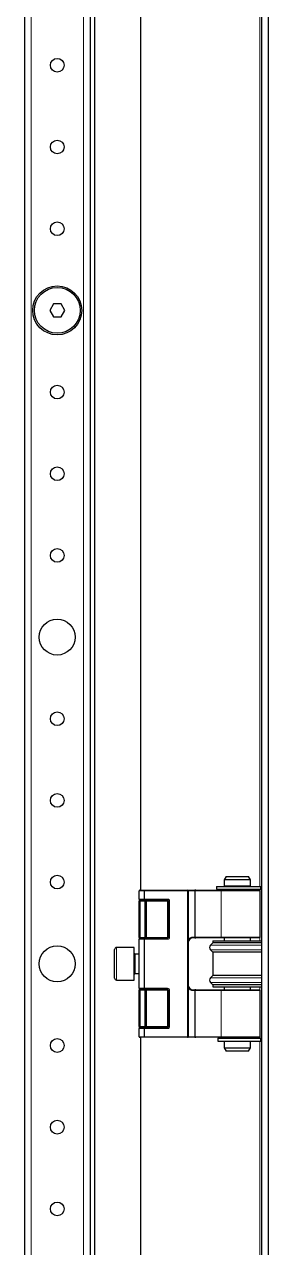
# Model space of a CAD drawing. Header units: millimetres. Extents: x -1565 to 3390, y -1390 to 1219.
# Drawn here: x 300.1 to 374.6, y -508.1 to -133.7 of the extents above; entities that cross this region are included whole.
import ezdxf

# ---------------------------------------------------------------- set-up
doc = ezdxf.new("R2010")
doc.units = ezdxf.units.MM

msp = doc.modelspace()

# ---------------------------------------------------------------- linework, layer by layer
at = {"color": 7, "linetype": 'Continuous', "lineweight": 25}
for p, q in [((372.56, -898.72), (372.56, 456.28)), ((374.56, -898.72), (374.56, 456.28)), ((321.56, -867.22), (321.56, 424.78)), ((300.06, 396.28), (300.06, -838.72)), ((320.06, 396.28), (320.06, -838.72)), ((335.56, -398.72), (335.56, -43.72)), ((308.91, -219.22), (307.75, -221.22)), ((311.22, -219.22), (308.91, -219.22)), ((312.37, -221.22), (311.22, -219.22)), ((307.75, -221.22), (308.91, -223.22)), ((308.91, -223.22), (311.22, -223.22)), ((311.22, -223.22), (312.37, -221.22)), ((361.64, -394.47), (361.06, -395.47)), ((361.06, -395.47), (361.06, -397.47)), ((369.06, -395.47), (361.06, -395.47)), ((361.64, -394.47), (368.48, -394.47)), ((369.06, -395.47), (368.48, -394.47)), ((369.06, -397.47), (369.06, -395.47)), ((335.06, -401.42), (335.06, -398.92)), ((335.26, -398.72), (336.64, -398.72)), ((336.56, -398.92), (336.56, -401.42)), ((336.64, -398.72), (349.86, -398.72)), ((349.86, -398.72), (352.08, -398.72)), ((350.06, -398.92), (350.06, -443.52)), ((352.36, -398.72), (352.08, -398.72)), ((352.36, -398.72), (360.25, -398.72)), ((358.69, -397.52), (358.69, -398.42)), ((358.69, -397.52), (358.74, -397.52)), ((358.69, -398.42), (358.74, -398.42)), ((358.74, -397.52), (372.21, -397.52)), ((358.74, -398.42), (372.21, -398.42)), ((360.25, -398.72), (371.86, -398.72)), ((365.59, -397.47), (361.06, -397.47)), ((361.06, -398.47), (361.06, -398.72)), ((365.59, -398.47), (361.06, -398.47)), ((361.56, -397.47), (361.56, -397.52)), ((361.56, -398.42), (361.56, -398.47)), ((369.06, -397.47), (365.59, -397.47)), ((369.06, -398.47), (365.59, -398.47)), ((368.56, -397.52), (368.56, -397.47)), ((368.56, -398.47), (368.56, -398.42)), ((369.06, -398.72), (369.06, -398.47)), ((372.06, -413.02), (372.06, -398.92)), ((372.21, -398.42), (372.21, -397.52)), ((335.06, -401.42), (335.06, -402.02)), ((335.06, -413.12), (335.06, -402.02)), ((336.68, -401.72), (335.36, -401.72)), ((343.76, -401.72), (336.68, -401.72)), ((337.06, -413.12), (337.06, -402.02)), ((344.06, -413.12), (344.06, -402.02)), ((335.06, -413.12), (335.06, -413.72)), ((335.06, -428.72), (335.06, -413.72)), ((335.36, -413.42), (336.68, -413.42)), ((336.56, -413.72), (336.56, -428.72)), ((336.68, -413.42), (343.76, -413.42)), ((352.08, -413.22), (351.56, -413.22)), ((352.08, -413.22), (352.36, -413.22)), ((360.25, -413.22), (352.36, -413.22)), ((357.56, -414.82), (356.86, -415.5)), ((357.56, -414.22), (357.56, -414.82)), ((357.56, -414.22), (372.56, -414.22)), ((372.56, -414.82), (357.56, -414.82)), ((371.86, -413.22), (360.25, -413.22)), ((361.06, -413.22), (361.06, -414.22)), ((369.06, -414.22), (369.06, -413.22)), ((327.56, -425.62), (327.56, -416.82)), ((333.56, -416.22), (328.16, -416.22)), ((333.56, -426.22), (333.56, -416.22)), ((335.06, -418.22), (333.81, -418.22)), ((356.86, -416.93), (357.56, -417.62)), ((357.56, -417.62), (357.56, -424.82)), ((372.56, -417.62), (357.56, -417.62)), ((328.16, -426.22), (333.56, -426.22)), ((333.81, -424.22), (335.06, -424.22)), ((357.56, -424.82), (356.86, -425.5)), ((372.56, -424.82), (357.56, -424.82)), ((335.06, -428.72), (335.06, -429.32)), ((335.06, -440.42), (335.06, -429.32)), ((336.68, -429.02), (335.36, -429.02)), ((343.76, -429.02), (336.68, -429.02)), ((337.06, -440.42), (337.06, -429.32)), ((344.06, -440.42), (344.06, -429.32)), ((351.56, -429.22), (352.08, -429.22)), ((352.36, -429.22), (352.08, -429.22)), ((352.36, -429.22), (360.25, -429.22)), ((356.86, -426.93), (357.56, -427.62)), ((357.56, -427.62), (357.56, -428.22)), ((372.56, -427.62), (357.56, -427.62)), ((357.56, -428.22), (372.56, -428.22)), ((360.25, -429.22), (371.86, -429.22)), ((361.06, -428.22), (361.06, -429.22)), ((369.06, -429.22), (369.06, -428.22)), ((372.06, -443.52), (372.06, -429.42)), ((335.06, -440.42), (335.06, -441.02)), ((335.06, -443.52), (335.06, -441.02)), ((335.36, -440.72), (336.68, -440.72)), ((336.56, -441.02), (336.56, -443.52)), ((336.68, -440.72), (343.76, -440.72)), ((336.64, -443.72), (335.26, -443.72)), ((335.56, -748.72), (335.56, -443.72)), ((349.86, -443.72), (336.64, -443.72)), ((352.08, -443.72), (349.86, -443.72)), ((352.08, -443.72), (352.36, -443.72)), ((360.25, -443.72), (352.36, -443.72)), ((359.12, -444.02), (359.12, -444.92)), ((359.12, -444.02), (359.14, -444.02)), ((359.12, -444.92), (359.14, -444.92)), ((359.14, -444.02), (359.14, -444.92)), ((359.14, -444.02), (359.22, -444.02)), ((359.14, -444.92), (359.22, -444.92)), ((359.22, -444.02), (372.21, -444.02)), ((359.22, -444.92), (372.21, -444.92)), ((371.86, -443.72), (360.25, -443.72)), ((361.06, -443.72), (361.06, -443.97)), ((365.59, -443.97), (361.06, -443.97)), ((361.06, -444.97), (361.06, -446.97)), ((365.59, -444.97), (361.06, -444.97)), ((361.56, -443.97), (361.56, -444.02)), ((361.56, -444.92), (361.56, -444.97)), ((369.06, -443.97), (365.59, -443.97)), ((369.06, -444.97), (365.59, -444.97)), ((368.56, -444.02), (368.56, -443.97)), ((368.56, -444.97), (368.56, -444.92)), ((369.06, -443.97), (369.06, -443.72)), ((369.06, -446.97), (369.06, -444.97)), ((372.21, -444.92), (372.21, -444.02)), ((361.06, -446.97), (361.64, -447.97)), ((361.06, -446.97), (365.59, -446.97)), ((365.52, -447.97), (361.64, -447.97)), ((368.48, -447.97), (365.52, -447.97)), ((365.59, -446.97), (369.06, -446.97)), ((368.48, -447.97), (369.06, -446.97))]:
    msp.add_line(p, q, dxfattribs=at)
at = {"color": 8, "linetype": 'Continuous', "lineweight": 18}
for p, q in [((302.06, 396.28), (302.06, -838.72)), ((318.06, 396.28), (318.06, -838.72)), ((371.96, -44.92), (371.96, -397.52)), ((336.56, -398.92), (335.06, -398.92)), ((349.86, -398.92), (336.56, -398.92)), ((349.86, -398.92), (349.86, -398.72)), ((349.86, -443.52), (349.86, -398.92)), ((349.86, -398.92), (350.06, -398.92)), ((352.08, -398.92), (350.06, -398.92)), ((352.08, -398.72), (352.08, -398.92)), ((352.08, -413.02), (352.08, -398.92)), ((352.22, -398.92), (352.08, -398.92)), ((360.11, -398.92), (352.22, -398.92)), ((352.22, -398.92), (352.22, -413.02)), ((358.74, -397.52), (358.74, -398.42)), ((372.06, -398.92), (360.11, -398.92)), ((360.11, -413.02), (360.11, -398.92)), ((371.96, -398.42), (371.96, -398.74)), ((335.06, -401.42), (336.56, -401.42)), ((335.36, -402.02), (335.06, -402.02)), ((335.36, -401.72), (335.36, -402.02)), ((336.76, -402.02), (335.36, -402.02)), ((335.36, -402.02), (335.36, -413.12)), ((336.56, -401.42), (343.76, -401.42)), ((336.76, -401.72), (336.76, -402.02)), ((337.06, -402.02), (336.76, -402.02)), ((336.76, -413.12), (336.76, -402.02)), ((337.36, -402.02), (337.06, -402.02)), ((337.36, -402.02), (337.36, -401.72)), ((343.76, -402.02), (337.36, -402.02)), ((337.36, -402.02), (337.36, -413.12)), ((343.76, -401.42), (343.76, -401.72)), ((343.76, -402.02), (343.76, -401.72)), ((344.06, -402.02), (343.76, -402.02)), ((343.76, -413.12), (343.76, -402.02)), ((344.36, -402.02), (344.06, -402.02)), ((344.36, -402.02), (344.36, -413.12)), ((335.36, -413.12), (335.06, -413.12)), ((336.56, -413.72), (335.06, -413.72)), ((335.36, -413.12), (335.36, -413.42)), ((335.36, -413.12), (336.76, -413.12)), ((343.76, -413.72), (336.56, -413.72)), ((336.76, -413.12), (336.76, -413.42)), ((337.06, -413.12), (336.76, -413.12)), ((337.36, -413.12), (337.06, -413.12)), ((337.36, -413.42), (337.36, -413.12)), ((337.36, -413.12), (343.76, -413.12)), ((343.76, -413.42), (343.76, -413.12)), ((344.06, -413.12), (343.76, -413.12)), ((343.76, -413.42), (343.76, -413.72)), ((344.36, -413.12), (344.06, -413.12)), ((351.56, -413.02), (352.08, -413.02)), ((351.56, -413.02), (351.56, -413.22)), ((352.22, -413.02), (352.08, -413.02)), ((352.08, -413.02), (352.08, -413.22)), ((352.22, -413.02), (360.11, -413.02)), ((372.56, -415.5), (356.86, -415.5)), ((360.11, -413.02), (372.06, -413.02)), ((371.96, -413.19), (371.96, -414.22)), ((328.16, -416.22), (328.16, -426.22)), ((333.81, -418.22), (333.81, -421.22)), ((372.56, -416.93), (356.86, -416.93)), ((333.81, -421.22), (333.81, -424.22)), ((372.56, -425.5), (356.86, -425.5)), ((335.06, -428.72), (336.56, -428.72)), ((335.36, -429.32), (335.06, -429.32)), ((335.36, -429.32), (335.36, -429.02)), ((336.76, -429.32), (335.36, -429.32)), ((335.36, -429.32), (335.36, -440.42)), ((336.56, -428.72), (343.76, -428.72)), ((336.76, -429.32), (336.76, -429.02)), ((336.76, -440.42), (336.76, -429.32)), ((336.76, -429.32), (337.06, -429.32)), ((337.06, -429.32), (337.36, -429.32)), ((337.36, -429.32), (337.36, -429.02)), ((343.76, -429.32), (337.36, -429.32)), ((337.36, -429.32), (337.36, -440.42)), ((343.76, -429.02), (343.76, -428.72)), ((343.76, -429.32), (343.76, -429.02)), ((343.76, -429.32), (344.06, -429.32)), ((343.76, -440.42), (343.76, -429.32)), ((344.06, -429.32), (344.36, -429.32)), ((344.36, -429.32), (344.36, -440.42)), ((351.56, -429.22), (351.56, -429.42)), ((352.08, -429.42), (351.56, -429.42)), ((352.08, -429.22), (352.08, -429.42)), ((352.08, -443.52), (352.08, -429.42)), ((352.08, -429.42), (352.22, -429.42)), ((352.22, -429.42), (352.22, -443.52)), ((360.11, -429.42), (352.22, -429.42)), ((372.56, -426.93), (356.86, -426.93)), ((360.11, -443.52), (360.11, -429.42)), ((372.06, -429.42), (360.11, -429.42)), ((371.96, -428.22), (371.96, -429.24)), ((335.06, -440.42), (335.36, -440.42)), ((336.56, -441.02), (335.06, -441.02)), ((335.36, -440.72), (335.36, -440.42)), ((335.36, -440.42), (336.76, -440.42)), ((343.76, -441.02), (336.56, -441.02)), ((336.76, -440.72), (336.76, -440.42)), ((337.06, -440.42), (336.76, -440.42)), ((337.36, -440.42), (337.06, -440.42)), ((337.36, -440.72), (337.36, -440.42)), ((337.36, -440.42), (343.76, -440.42)), ((343.76, -440.72), (343.76, -440.42)), ((344.06, -440.42), (343.76, -440.42)), ((343.76, -441.02), (343.76, -440.72)), ((344.36, -440.42), (344.06, -440.42)), ((335.06, -443.52), (336.56, -443.52)), ((336.56, -443.52), (349.86, -443.52)), ((349.86, -443.72), (349.86, -443.52)), ((350.06, -443.52), (349.86, -443.52)), ((350.06, -443.52), (352.08, -443.52)), ((352.08, -443.52), (352.22, -443.52)), ((352.08, -443.52), (352.08, -443.72)), ((352.22, -443.52), (360.11, -443.52)), ((359.22, -444.02), (359.22, -444.92)), ((360.11, -443.52), (372.06, -443.52)), ((371.96, -443.69), (371.96, -444.02)), ((371.96, -444.92), (371.96, -747.52))]:
    msp.add_line(p, q, dxfattribs=at)
at = {"color": 7, "linetype": 'Continuous', "lineweight": 25}
for centre, radius in [((310.06, -146.22), 2.1), ((310.06, -171.22), 2.1), ((310.06, -196.22), 2.1), ((310.06, -221.22), 7.5), ((310.06, -221.22), 7), ((310.06, -246.22), 2.1), ((310.06, -271.22), 2.1), ((310.06, -296.22), 2.1), ((310.06, -321.22), 5.5), ((310.06, -346.22), 2.1), ((310.06, -371.22), 2.1), ((310.06, -396.22), 2.1), ((310.06, -421.22), 5.5), ((310.06, -446.22), 2.1), ((310.06, -471.22), 2.1), ((310.06, -496.22), 2.1)]:
    msp.add_circle(centre, radius, dxfattribs=at)
for centre, radius, start, end in [((335.26, -398.92), 0.2, 90, 180), ((349.86, -398.92), 0.2, 0, 90), ((371.86, -398.92), 0.2, 0, 90), ((335.36, -401.42), 0.3, 180, 270), ((336.76, -402.02), 0.3, 0, 90), ((343.76, -402.02), 0.3, 0, 90), ((335.36, -413.72), 0.3, 90, 180), ((336.76, -413.12), 0.3, 270, 0), ((343.76, -413.12), 0.3, 270, 0), ((351.56, -414.72), 1.5, 90, 180), ((357.56, -416.22), 1, 134.427, 225.573), ((371.86, -413.02), 0.2, 270, 0), ((328.16, -416.82), 0.6, 90, 180), ((333.81, -417.97), 0.25, 180, 270), ((328.16, -425.62), 0.6, 180, 270), ((333.81, -424.47), 0.25, 90, 180), ((357.56, -426.22), 1, 134.427, 225.573), ((335.36, -428.72), 0.3, 180, 270), ((336.76, -429.32), 0.3, 0, 90), ((343.76, -429.32), 0.3, 0, 90), ((351.56, -427.72), 1.5, 180, 270), ((371.86, -429.42), 0.2, 0, 90), ((335.36, -441.02), 0.3, 90, 180), ((336.76, -440.42), 0.3, 270, 0), ((343.76, -440.42), 0.3, 270, 0), ((335.26, -443.52), 0.2, 180, 270), ((349.86, -443.52), 0.2, 270, 0), ((371.86, -443.52), 0.2, 270, 0)]:
    msp.add_arc(centre, radius, start, end, dxfattribs=at)
at = {"color": 8, "linetype": 'Continuous', "lineweight": 18}
for centre, radius, start, end in [((352.4, -398.89), 0.179, 101.4218, 188.0495), ((360.29, -398.89), 0.179, 101.4218, 188.0495), ((343.76, -402.02), 0.6, 0, 90), ((343.76, -413.12), 0.6, 270, 0), ((351.56, -414.72), 1.7, 90, 151.9275), ((352.4, -413.04), 0.179, 171.9505, 258.5782), ((360.29, -413.04), 0.179, 171.9505, 258.5782), ((343.76, -429.32), 0.6, 0, 90), ((351.56, -427.72), 1.7, 208.0725, 270), ((352.4, -429.39), 0.179, 101.4218, 188.0495), ((360.29, -429.39), 0.179, 101.4218, 188.0495), ((343.76, -440.42), 0.6, 270, 0), ((352.4, -443.54), 0.179, 171.9505, 258.5782), ((360.29, -443.54), 0.179, 171.9505, 258.5782)]:
    msp.add_arc(centre, radius, start, end, dxfattribs=at)
at = {"color": 7, "linetype": 'Continuous', "lineweight": 25}
for centre, major_axis, start_param, end_param in [((336.64, -398.92), (0, 0.2), 0, 1.570796), ((336.68, -401.42), (0, 0.3), 1.570796, 3.141593), ((336.68, -413.72), (0, 0.3), 0, 1.570796), ((336.68, -428.72), (0, 0.3), 1.570796, 3.141593), ((336.68, -441.02), (0, 0.3), 0, 1.570796), ((336.64, -443.52), (0, 0.2), 1.570796, 3.141593)]:
    msp.add_ellipse(centre, major_axis=major_axis, ratio=0.414214, start_param=start_param, end_param=end_param, dxfattribs=at)

doc.saveas('drawing.dxf')
